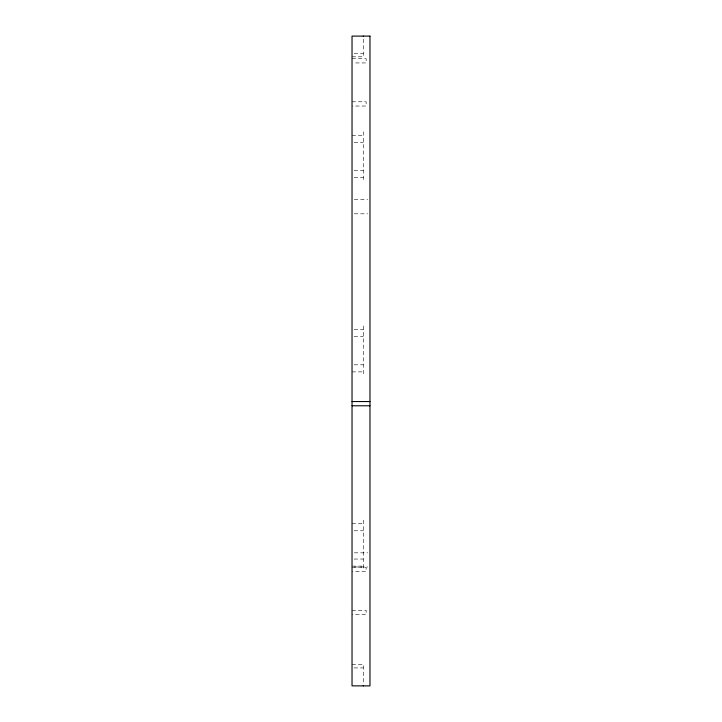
<?xml version="1.0" encoding="UTF-8"?>
<svg xmlns="http://www.w3.org/2000/svg" width="722" height="722" viewBox="0 0 722 722"><rect width="100%" height="100%" fill="white"/><g stroke="black" fill="none" stroke-linecap="round" stroke-linejoin="round"><path stroke-width="0.54" stroke-dasharray="3.61 2.71" d="M354.087 53.266L363.328 53.266M352.029 56.794L363.328 56.794L363.328 37.869M352.029 58.699L366.153 58.699L366.153 62.94L354.204 62.94M352.029 101.784L366.153 101.784L366.153 106.026L352.029 106.026M352.029 135.312L363.328 135.312M354.087 142.369L363.328 142.369M354.087 170.582L363.328 170.582M354.087 177.639L363.328 177.639M354.276 199.678L367.724 199.678M354.276 213.811L367.724 213.811M354.087 329.503L363.328 329.503M354.087 336.56L363.328 336.56M354.087 364.818L363.328 364.818M352.029 371.875L363.328 371.875M352.029 523.73L363.328 523.73M354.087 530.796L363.328 530.796M354.276 552.835L367.724 552.835M354.087 559.045L363.328 559.045M352.029 566.111L363.328 566.111M354.276 566.96L367.724 566.96M352.029 567.239L366.153 567.239L366.153 571.481L352.029 571.481M352.029 610.325L366.153 610.325L366.153 614.566L352.029 614.566M352.029 664.384L363.328 664.384L363.328 684.086M354.087 667.913L363.328 667.913M363.328 131.774L363.328 181.177M363.328 325.965L363.328 375.413M363.328 520.201L363.328 569.64"/><path stroke-width="1.08" d="M352.029 401.54L369.971 401.54M352.029 405.782L369.971 405.782M363.328 36.1L363.328 36.569M363.328 685.377L363.328 685.9M369.971 36.1L352.029 36.1L352.029 685.855L369.971 685.9L369.971 36.1"/></g></svg>
